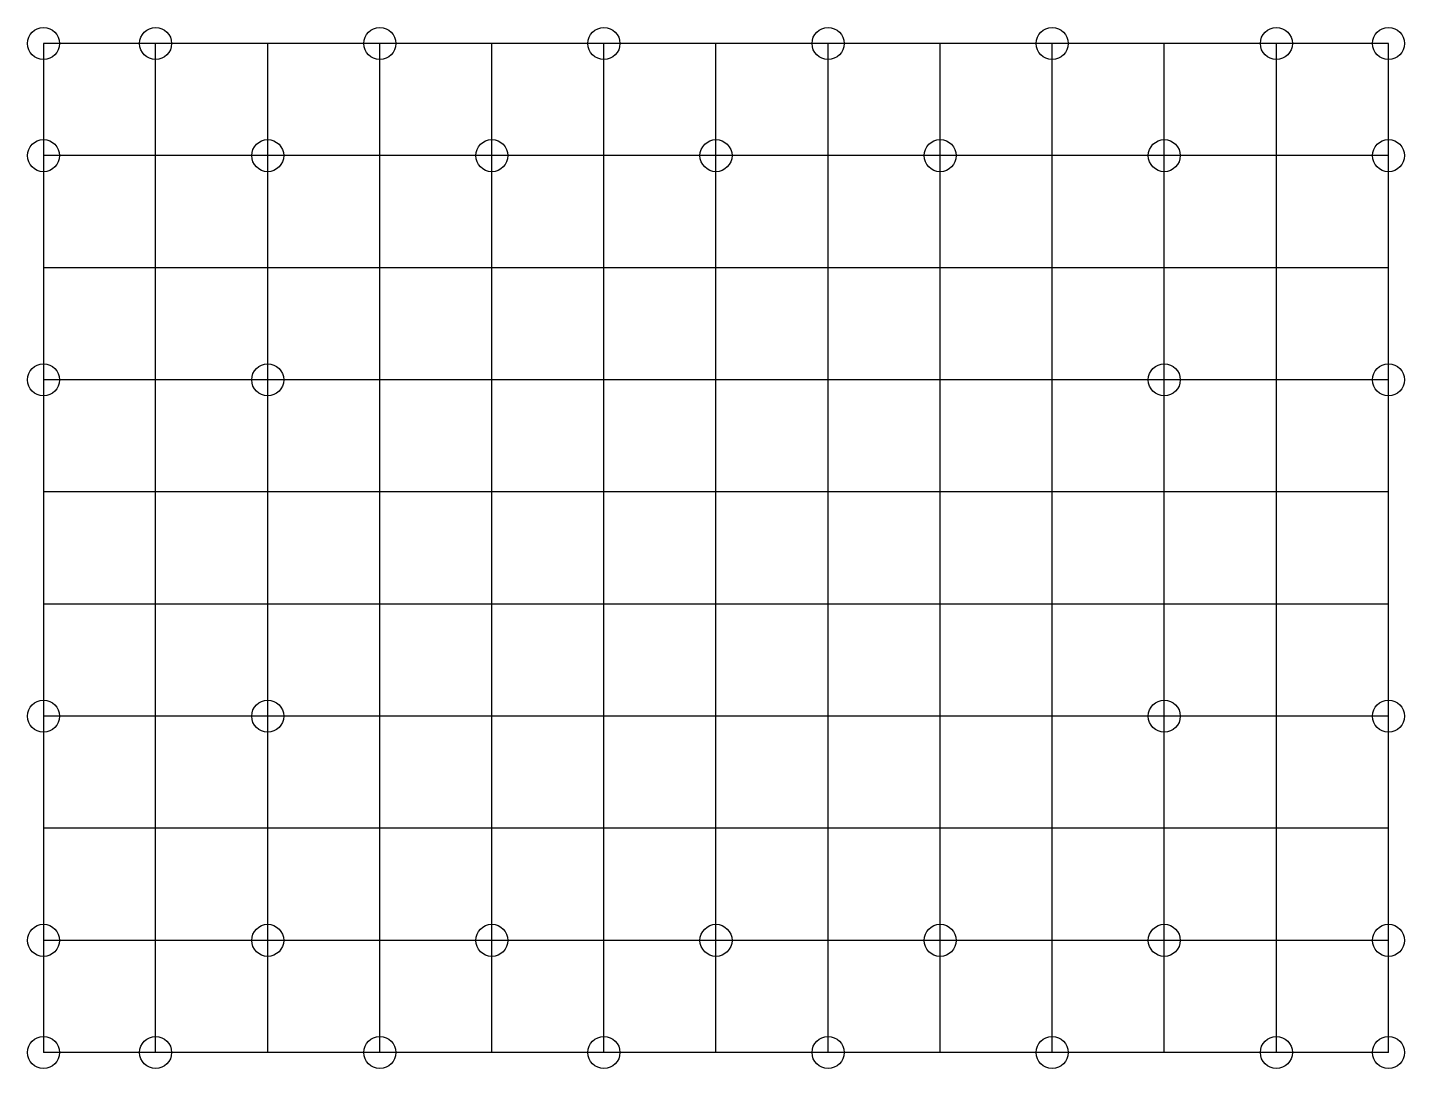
# Model space of a CAD drawing. Header units: inches. Extents: x -1 to 85, y -1 to 64.
import ezdxf

# ---------------------------------------------------------------- set-up
doc = ezdxf.new("R2010")
doc.units = ezdxf.units.IN
doc.header["$MEASUREMENT"] = 0
doc.layers.add('Grounding', color=1, linetype='Continuous')

msp = doc.modelspace()

# ---------------------------------------------------------------- linework, layer by layer
at = {"layer": 'Grounding'}
for p, q in [((84, 63), (0, 63)), ((0, 63), (0, 0)), ((7, 0), (7, 63)), ((14, 0), (14, 63)), ((21, 0), (21, 63)), ((28, 0), (28, 63)), ((35, 0), (35, 63)), ((42, 0), (42, 63)), ((49, 0), (49, 63)), ((56, 0), (56, 63)), ((63, 0), (63, 63)), ((70, 0), (70, 63)), ((77, 0), (77, 63)), ((84, 0), (84, 63)), ((84, 56), (0, 56)), ((84, 49), (0, 49)), ((84, 42), (0, 42)), ((84, 35), (0, 35)), ((84, 28), (0, 28)), ((84, 21), (0, 21)), ((84, 14), (0, 14)), ((84, 7), (0, 7)), ((84, 0), (0, 0))]:
    msp.add_line(p, q, dxfattribs=at)
for centre in [(0, 63), (7, 63), (21, 63), (35, 63), (49, 63), (63, 63), (77, 63), (84, 63), (0, 56), (14, 56), (28, 56), (42, 56), (56, 56), (70, 56), (84, 56), (0, 42), (14, 42), (70, 42), (84, 42), (0, 21), (14, 21), (70, 21), (84, 21), (0, 7), (14, 7), (28, 7), (42, 7), (56, 7), (70, 7), (84, 7), (0, 0), (7, 0), (21, 0), (35, 0), (49, 0), (63, 0), (77, 0), (84, 0)]:
    msp.add_circle(centre, 1, dxfattribs=at)

doc.saveas('drawing.dxf')
